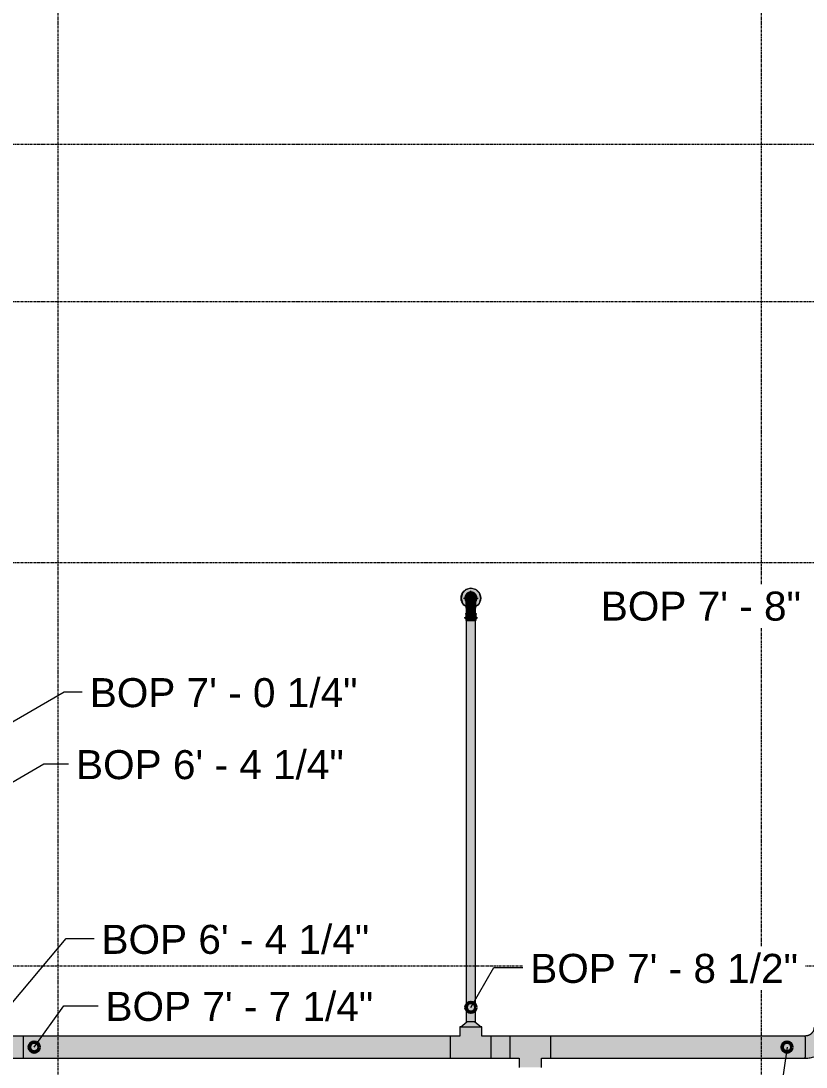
# Model space of a CAD drawing. Header units: inches. Extents: x -3679 to 241, y -496 to 1784.
# Drawn here: x -2363.5 to -2203.9, y 584.4 to 797 of the extents above; entities that cross this region are included whole.
import ezdxf

# ---------------------------------------------------------------- set-up
doc = ezdxf.new("R2010")
doc.units = ezdxf.units.IN
doc.header["$MEASUREMENT"] = 0
doc.linetypes.add('Grid Line', pattern=[0.875, 0.5, -0.125, 0.125, -0.125])
for name, color, linetype, lineweight in [('A-ANNO-NOTE', 250, 'Continuous', 9), ('G-ANNO-DIMS', 251, 'Continuous', 9), ('P-PIPE', 1, 'Continuous', 9), ('P-PIPE-CNTR', 1, 'Continuous', 9), ('S-GRID', 8, 'Continuous', 9)]:
    doc.layers.add(name, color=color, linetype=linetype, lineweight=lineweight)
doc.styles.add('Arial_1', font='arial.ttf', dxfattribs={"height": 5.901198})

# ---------------------------------------------------------------- blocks, each defined once
blk = doc.blocks.new('Elbow - Welded - Generic - Standard-1105319-LOWER PARKING')
at = {"layer": 'P-PIPE'}
blk.add_hatch(color=256, dxfattribs=at).paths.add_polyline_path([(-2204.01, 586.24), (-2202.39, 586.46), (-2200.88, 587.08), (-2199.58, 588.08), (-2198.58, 589.38), (-2197.96, 590.89), (-2197.74, 592.51), (-2198.86, 592.51), (-2202.24, 592.51), (-2202.48, 591.63), (-2203.13, 590.98), (-2204.01, 590.74), (-2204, 589.62), (-2204.01, 586.28)], flags=0)
at = {"layer": 'P-PIPE', "flags": 128}
for points in [[(-2202.76, 591.26), (-2202.81, 591.21), (-2202.86, 591.17), (-2202.91, 591.12), (-2202.97, 591.08), (-2203.03, 591.04), (-2203.09, 591), (-2203.15, 590.97), (-2203.21, 590.93), (-2203.28, 590.9), (-2203.34, 590.87), (-2203.41, 590.85), (-2203.47, 590.83), (-2203.54, 590.81), (-2203.61, 590.79), (-2203.68, 590.77), (-2203.75, 590.76), (-2203.82, 590.75), (-2203.89, 590.75), (-2203.96, 590.74), (-2204.01, 590.74)], [(-2202.24, 592.51), (-2202.24, 592.44), (-2202.25, 592.37), (-2202.26, 592.3), (-2202.27, 592.23), (-2202.28, 592.16), (-2202.29, 592.09), (-2202.31, 592.02), (-2202.33, 591.95), (-2202.36, 591.89), (-2202.38, 591.82), (-2202.41, 591.76), (-2202.44, 591.69), (-2202.48, 591.63), (-2202.51, 591.57), (-2202.55, 591.51), (-2202.59, 591.45), (-2202.64, 591.4), (-2202.68, 591.34), (-2202.73, 591.29), (-2202.76, 591.26)], [(-2199.57, 588.09), (-2199.39, 588.27), (-2199.23, 588.46), (-2199.07, 588.65), (-2198.92, 588.86), (-2198.78, 589.06), (-2198.64, 589.27), (-2198.52, 589.49), (-2198.4, 589.71), (-2198.29, 589.94), (-2198.2, 590.17), (-2198.11, 590.4), (-2198.03, 590.64), (-2197.96, 590.88), (-2197.9, 591.13), (-2197.85, 591.37), (-2197.81, 591.62), (-2197.78, 591.87), (-2197.76, 592.12), (-2197.74, 592.37), (-2197.74, 592.51)], [(-2204.01, 586.24), (-2203.76, 586.25), (-2203.51, 586.26), (-2203.26, 586.29), (-2203.01, 586.32), (-2202.76, 586.37), (-2202.52, 586.42), (-2202.28, 586.49), (-2202.04, 586.56), (-2201.8, 586.64), (-2201.57, 586.74), (-2201.34, 586.84), (-2201.12, 586.95), (-2200.9, 587.07), (-2200.68, 587.2), (-2200.47, 587.34), (-2200.27, 587.48), (-2200.07, 587.64), (-2199.88, 587.8), (-2199.69, 587.97), (-2199.57, 588.09)]]:
    blk.add_lwpolyline(points, dxfattribs=at)
at = {"layer": 'P-PIPE'}
for centre, major_axis, ratio, start_param, end_param in [((-2199.99, 592.51), (-2.25, 0), 0.002095, 6.151238, 6.281102), ((-2199.99, 592.51), (2.25, 0), 0.002095, 2.618632, 2.87771), ((-2199.99, 592.51), (2.25, 0), 0.002095, 2.356534, 2.615911), ((-2199.99, 592.51), (2.25, 0), 0.002095, 2.09459, 2.354111), ((-2199.99, 592.51), (2.25, 0), 0.002095, 1.832695, 2.092312), ((-2199.99, 592.51), (2.25, 0), 0.002095, 1.57082, 1.830512), ((-2199.99, 592.51), (-2.25, 0), 0.002095, 4.450542, 4.710306), ((-2199.99, 592.51), (2.25, 0), 0.002095, 1.047073, 1.306914), ((-2199.99, 592.51), (2.25, 0), 0.002095, 0.785178, 1.045114), ((-2199.99, 592.51), (2.25, 0), 0.002095, 0.523233, 0.783315), ((-2199.99, 592.51), (2.25, 0), 0.002095, 0.261131, 0.521515), ((-2199.99, 592.51), (2.25, 0), 0.002095, 0, 0.259716), ((-2204.01, 588.49), (0, 2.25), 0.002083, 6.023481, 6.283185), ((-2204.01, 588.49), (0, 2.25), 0.002083, 5.761682, 6.022058), ((-2204.01, 588.49), (0, 2.25), 0.002083, 5.499882, 5.759954), ((-2204.01, 588.49), (0, 2.25), 0.002083, 5.238083, 5.498009), ((-2204.01, 588.49), (0, 2.25), 0.002083, 4.976284, 5.236113), ((-2204.01, 588.49), (0, 2.25), 0.002083, 4.714484, 4.974236), ((-2204.01, 588.49), (0, 2.25), 0.002083, 3.929086, 4.188594), ((-2204.01, 588.49), (0, 2.25), 0.002083, 3.667287, 3.926649), ((-2204.01, 588.49), (0, 2.25), 0.002083, 4.452685, 4.712365), ((-2204.01, 588.49), (0, 2.25), 0.002083, 4.190885, 4.450489), ((-2204.01, 588.49), (0, 2.25), 0.002083, 3.405487, 3.66455), ((-2204.01, 588.49), (0, 2.25), 0.002083, 3.143688, 3.273546)]:
    blk.add_ellipse(centre, major_axis=major_axis, ratio=ratio, start_param=start_param, end_param=end_param, dxfattribs=at)
blk = doc.blocks.new('Victaulic-VicPress316-Elbow 90-45deg Style P568_P571 - Standard-V8-LOWER PARKING')
at = {"layer": 'P-PIPE'}
for points in [[(-2272, 678.52), (-2272, 678.68), (-2272.62, 678.89), (-2273.01, 679.42), (-2273.01, 680.07), (-2272.62, 680.6), (-2272, 680.8), (-2272, 680.97), (-2272.24, 680.94), (-2272.47, 680.87), (-2272.89, 680.57), (-2273.05, 680.38), (-2273.17, 680.07), (-2273.22, 679.74), (-2273.17, 679.4), (-2273.05, 679.11), (-2272.85, 678.89), (-2272.47, 678.61), (-2272.24, 678.54)], [(-2272, 678.68), (-2272, 678.79), (-2272.26, 678.83), (-2272.48, 678.92), (-2272.67, 679.07), (-2272.82, 679.27), (-2272.92, 679.5), (-2272.95, 679.74), (-2272.9, 680.04), (-2272.89, 680.05), (-2272.82, 680.22), (-2272.67, 680.41), (-2272.48, 680.57), (-2272.25, 680.66), (-2272, 680.69), (-2272, 680.8), (-2272.62, 680.6), (-2273.01, 680.07), (-2273.01, 679.42), (-2272.62, 678.89), (-2272, 678.68)], [(-2272, 678.52), (-2271.76, 678.54), (-2271.53, 678.61), (-2271.11, 678.92), (-2270.95, 679.11), (-2270.83, 679.41), (-2270.78, 679.74), (-2270.83, 680.08), (-2270.95, 680.38), (-2271.15, 680.6), (-2271.53, 680.87), (-2272, 680.88), (-2272, 680.8), (-2271.38, 680.6), (-2270.99, 680.07), (-2270.99, 679.42), (-2271.38, 678.89), (-2272, 678.68), (-2272, 678.54)], [(-2272, 678.68), (-2271.38, 678.89), (-2270.99, 679.42), (-2270.99, 680.07), (-2271.38, 680.6), (-2272, 680.8), (-2272, 680.69), (-2271.74, 680.65), (-2271.53, 680.57), (-2271.33, 680.41), (-2271.18, 680.22), (-2271.08, 679.99), (-2271.05, 679.74), (-2271.1, 679.45), (-2271.11, 679.43), (-2271.18, 679.27), (-2271.33, 679.07), (-2271.53, 678.92), (-2271.75, 678.83), (-2272, 678.79), (-2272, 678.72)], [(-2272.89, 677.73), (-2272, 677.73), (-2272, 678.52), (-2272.26, 678.55), (-2272.5, 678.63), (-2272.89, 678.92), (-2272.95, 678.97), (-2272.94, 677.73), (-2272.92, 677.73)], [(-2271.33, 677.73), (-2271.05, 677.73), (-2271.06, 678.97), (-2271.15, 678.89), (-2271.54, 678.61), (-2271.76, 678.54), (-2272, 678.52), (-2272, 677.73), (-2271.39, 677.73)], [(-2271.46, 678.97), (-2271.44, 678.98), (-2271.45, 678.97)], [(-2272.73, 676.45), (-2272, 676.45), (-2272, 676.67), (-2272.28, 676.64), (-2272.61, 676.66), (-2272.73, 676.65), (-2272.85, 676.65), (-2272.91, 676.67), (-2273.01, 676.61), (-2273.03, 676.57), (-2273.01, 676.45), (-2272.81, 676.45)], [(-2272.81, 675.9), (-2272, 675.9), (-2272, 676.45), (-2273.01, 676.45), (-2273.01, 675.9), (-2272.88, 675.9)], [(-2272.25, 676.64), (-2272.2, 676.64), (-2272, 676.67), (-2272, 677.73), (-2272.95, 677.73), (-2272.95, 676.65), (-2272.89, 676.67), (-2272.81, 676.64), (-2272.73, 676.65), (-2272.65, 676.65), (-2272.54, 676.67), (-2272.44, 676.66), (-2272.25, 676.64)], [(-2271.18, 676.64), (-2271.17, 676.64), (-2271.1, 676.67), (-2271.05, 676.65), (-2271.06, 677.73), (-2272, 677.73), (-2272, 676.67), (-2271.68, 676.64), (-2271.38, 676.66), (-2271.27, 676.65), (-2271.18, 676.64)], [(-2270.99, 676.45), (-2270.97, 676.57), (-2271.02, 676.63), (-2271.11, 676.67), (-2271.18, 676.64), (-2271.46, 676.67), (-2271.54, 676.65), (-2271.79, 676.65), (-2272, 676.67), (-2272, 676.45), (-2271.18, 676.45)], [(-2271.18, 675.9), (-2270.99, 675.9), (-2270.99, 676.45), (-2272, 676.45), (-2272, 675.9), (-2271.33, 675.9)], [(-2272, 675.57), (-2272, 675.9), (-2273.01, 675.9), (-2273.22, 675.73), (-2273.17, 675.62), (-2273.01, 675.57), (-2272.2, 675.57)], [(-2272.89, 675.19), (-2272, 675.19), (-2272, 675.57), (-2273.01, 675.57), (-2273.01, 675.19)], [(-2272, 675.57), (-2270.95, 675.58), (-2270.83, 675.62), (-2270.78, 675.73), (-2270.83, 675.79), (-2270.99, 675.9), (-2272, 675.9), (-2272, 675.65)], [(-2270.99, 675.19), (-2270.99, 675.57), (-2272, 675.57), (-2272, 675.19), (-2271.12, 675.19)]]:
    blk.add_hatch(color=256, dxfattribs=at).paths.add_polyline_path(points, flags=0)
for p, q in [((-2271.05, 679.79), (-2271.05, 679.75)), ((-2273.06, 676.45), (-2273.06, 675.9)), ((-2272.95, 677.73), (-2272.95, 676.63)), ((-2272.54, 676.67), (-2272.58, 676.67)), ((-2271.42, 676.67), (-2271.46, 676.67)), ((-2271.05, 676.63), (-2271.05, 677.73)), ((-2270.94, 675.9), (-2270.94, 676.45)), ((-2273.06, 675.57), (-2273.06, 675.19)), ((-2272, 675.9), (-2273.01, 675.9)), ((-2272, 675.57), (-2273.01, 675.57)), ((-2273.01, 675.19), (-2272, 675.19)), ((-2270.99, 675.9), (-2272, 675.9)), ((-2270.99, 675.57), (-2272, 675.57)), ((-2272, 675.19), (-2270.99, 675.19)), ((-2270.94, 675.19), (-2270.94, 675.57))]:
    blk.add_line(p, q, dxfattribs=at)
at = {"layer": 'P-PIPE', "flags": 128}
for points in [[(-2272, 680.97), (-2272.05, 680.97), (-2272.1, 680.96), (-2272.15, 680.96), (-2272.19, 680.95), (-2272.24, 680.94), (-2272.29, 680.93), (-2272.34, 680.92), (-2272.38, 680.9), (-2272.43, 680.89), (-2272.48, 680.87), (-2272.52, 680.85), (-2272.56, 680.83), (-2272.61, 680.8), (-2272.65, 680.78), (-2272.69, 680.75), (-2272.73, 680.72), (-2272.77, 680.69), (-2272.81, 680.66), (-2272.84, 680.63), (-2272.88, 680.6), (-2272.91, 680.56), (-2272.94, 680.52), (-2272.97, 680.48), (-2273, 680.44), (-2273.03, 680.4), (-2273.05, 680.36), (-2273.08, 680.32), (-2273.1, 680.28), (-2273.12, 680.23), (-2273.14, 680.19), (-2273.16, 680.14), (-2273.17, 680.09), (-2273.18, 680.05), (-2273.2, 680), (-2273.21, 679.95), (-2273.21, 679.9), (-2273.22, 679.85), (-2273.22, 679.8), (-2273.22, 679.76), (-2273.22, 679.71), (-2273.22, 679.66), (-2273.22, 679.61), (-2273.21, 679.56), (-2273.2, 679.51), (-2273.19, 679.46), (-2273.18, 679.42), (-2273.17, 679.37), (-2273.15, 679.32), (-2273.13, 679.28), (-2273.11, 679.23), (-2273.09, 679.19), (-2273.07, 679.15), (-2273.04, 679.1), (-2273.02, 679.06), (-2272.99, 679.02), (-2272.96, 678.98), (-2272.93, 678.95), (-2272.9, 678.91), (-2272.86, 678.87), (-2272.83, 678.84), (-2272.79, 678.81), (-2272.75, 678.78), (-2272.71, 678.75), (-2272.67, 678.72), (-2272.63, 678.69), (-2272.59, 678.67), (-2272.54, 678.65), (-2272.5, 678.63), (-2272.46, 678.61), (-2272.41, 678.59), (-2272.36, 678.57), (-2272.32, 678.56), (-2272.27, 678.55), (-2272.22, 678.54), (-2272.17, 678.53), (-2272.12, 678.53), (-2272.08, 678.52), (-2272.03, 678.52), (-2272, 678.52)], [(-2272, 678.52), (-2271.95, 678.52), (-2271.9, 678.52), (-2271.85, 678.53), (-2271.8, 678.53), (-2271.76, 678.54), (-2271.71, 678.55), (-2271.66, 678.57), (-2271.61, 678.58), (-2271.57, 678.6), (-2271.52, 678.62), (-2271.48, 678.64), (-2271.43, 678.66), (-2271.39, 678.68), (-2271.35, 678.71), (-2271.31, 678.73), (-2271.27, 678.76), (-2271.23, 678.79), (-2271.19, 678.82), (-2271.16, 678.86), (-2271.12, 678.89), (-2271.09, 678.93), (-2271.06, 678.96), (-2271.03, 679), (-2271, 679.04), (-2270.97, 679.08), (-2270.94, 679.12), (-2270.92, 679.17), (-2270.9, 679.21), (-2270.88, 679.25), (-2270.86, 679.3), (-2270.84, 679.35), (-2270.83, 679.39), (-2270.81, 679.44), (-2270.8, 679.49), (-2270.79, 679.53), (-2270.79, 679.58), (-2270.78, 679.63), (-2270.78, 679.68), (-2270.78, 679.73), (-2270.78, 679.78), (-2270.78, 679.83), (-2270.78, 679.88), (-2270.79, 679.92), (-2270.8, 679.97), (-2270.81, 680.02), (-2270.82, 680.07), (-2270.83, 680.12), (-2270.85, 680.16), (-2270.87, 680.21), (-2270.89, 680.25), (-2270.91, 680.3), (-2270.93, 680.34), (-2270.96, 680.38), (-2270.98, 680.42), (-2271.01, 680.46), (-2271.04, 680.5), (-2271.07, 680.54), (-2271.1, 680.58), (-2271.14, 680.61), (-2271.17, 680.65), (-2271.21, 680.68), (-2271.25, 680.71), (-2271.29, 680.74), (-2271.33, 680.77), (-2271.37, 680.79), (-2271.41, 680.82), (-2271.45, 680.84), (-2271.5, 680.86), (-2271.54, 680.88), (-2271.59, 680.9), (-2271.64, 680.91), (-2271.68, 680.92), (-2271.73, 680.94), (-2271.78, 680.95), (-2271.83, 680.95), (-2271.88, 680.96), (-2271.92, 680.96), (-2271.97, 680.97), (-2272, 680.97)], [(-2272.95, 679.73), (-2272.95, 679.74), (-2272.95, 679.74), (-2272.95, 679.74)], [(-2272.95, 677.73), (-2272.95, 677.81), (-2272.95, 677.89), (-2272.95, 677.97), (-2272.95, 678.05), (-2272.95, 678.13), (-2272.95, 678.21), (-2272.95, 678.28), (-2272.95, 678.36), (-2272.95, 678.44), (-2272.95, 678.51), (-2272.95, 678.59), (-2272.95, 678.66), (-2272.95, 678.73), (-2272.95, 678.8), (-2272.95, 678.87), (-2272.95, 678.93), (-2272.95, 678.99)], [(-2271.05, 679.74), (-2271.05, 679.74), (-2271.05, 679.73)], [(-2271.05, 678.99), (-2271.05, 678.95), (-2271.05, 678.88), (-2271.05, 678.82), (-2271.05, 678.75), (-2271.05, 678.68), (-2271.05, 678.61), (-2271.05, 678.53), (-2271.05, 678.46), (-2271.05, 678.38), (-2271.05, 678.31), (-2271.05, 678.23), (-2271.05, 678.15), (-2271.05, 678.07), (-2271.05, 677.99), (-2271.05, 677.91), (-2271.05, 677.83), (-2271.05, 677.75), (-2271.05, 677.73)], [(-2273.06, 676.45), (-2273.06, 676.46), (-2273.06, 676.48), (-2273.06, 676.49), (-2273.06, 676.5), (-2273.05, 676.51), (-2273.05, 676.52), (-2273.05, 676.53), (-2273.04, 676.54), (-2273.04, 676.55), (-2273.04, 676.56), (-2273.03, 676.57), (-2273.03, 676.58), (-2273.02, 676.59), (-2273.02, 676.6), (-2273.01, 676.61), (-2273, 676.62), (-2273, 676.63), (-2272.99, 676.63), (-2272.98, 676.64), (-2272.98, 676.65), (-2272.97, 676.66), (-2272.96, 676.66), (-2272.95, 676.67), (-2272.95, 676.67)], [(-2271.05, 676.67), (-2271.04, 676.67), (-2271.03, 676.66), (-2271.02, 676.65), (-2271.02, 676.64), (-2271.01, 676.63), (-2271, 676.63), (-2271, 676.62), (-2270.99, 676.61), (-2270.98, 676.6), (-2270.98, 676.59), (-2270.97, 676.58), (-2270.97, 676.57), (-2270.96, 676.56), (-2270.96, 676.55), (-2270.96, 676.54), (-2270.95, 676.53), (-2270.95, 676.52), (-2270.95, 676.51), (-2270.94, 676.5), (-2270.94, 676.49), (-2270.94, 676.48), (-2270.94, 676.47), (-2270.94, 676.46), (-2270.94, 676.45)], [(-2273.06, 675.57), (-2273.07, 675.57), (-2273.07, 675.57), (-2273.08, 675.57), (-2273.08, 675.57), (-2273.09, 675.57), (-2273.1, 675.57), (-2273.1, 675.57), (-2273.11, 675.58), (-2273.12, 675.58), (-2273.12, 675.58), (-2273.13, 675.58), (-2273.13, 675.59), (-2273.14, 675.59), (-2273.15, 675.59), (-2273.15, 675.6), (-2273.16, 675.6), (-2273.16, 675.6), (-2273.17, 675.61), (-2273.17, 675.61), (-2273.18, 675.62), (-2273.18, 675.62), (-2273.19, 675.63), (-2273.19, 675.63), (-2273.19, 675.64), (-2273.2, 675.64), (-2273.2, 675.65), (-2273.2, 675.66), (-2273.21, 675.66), (-2273.21, 675.67), (-2273.21, 675.67), (-2273.21, 675.68), (-2273.22, 675.69), (-2273.22, 675.69), (-2273.22, 675.7), (-2273.22, 675.7), (-2273.22, 675.71), (-2273.22, 675.72), (-2273.22, 675.72), (-2273.22, 675.73), (-2273.22, 675.74), (-2273.22, 675.74), (-2273.22, 675.75), (-2273.22, 675.76), (-2273.22, 675.76), (-2273.22, 675.77), (-2273.22, 675.78), (-2273.22, 675.78), (-2273.21, 675.79), (-2273.21, 675.8), (-2273.21, 675.8), (-2273.21, 675.81), (-2273.2, 675.81), (-2273.2, 675.82), (-2273.2, 675.82), (-2273.19, 675.83), (-2273.19, 675.83), (-2273.18, 675.84), (-2273.18, 675.84), (-2273.17, 675.85), (-2273.17, 675.85), (-2273.16, 675.86), (-2273.16, 675.86), (-2273.15, 675.87), (-2273.15, 675.87), (-2273.14, 675.87), (-2273.14, 675.88), (-2273.13, 675.88), (-2273.13, 675.88), (-2273.12, 675.89), (-2273.11, 675.89), (-2273.11, 675.89), (-2273.1, 675.89), (-2273.09, 675.89), (-2273.09, 675.89), (-2273.08, 675.9), (-2273.08, 675.9), (-2273.07, 675.9), (-2273.06, 675.9), (-2273.06, 675.9)], [(-2272, 675.9), (-2272.04, 675.9), (-2272.08, 675.9), (-2272.13, 675.9), (-2272.17, 675.9), (-2272.21, 675.9), (-2272.25, 675.9), (-2272.29, 675.9), (-2272.33, 675.9), (-2272.37, 675.9), (-2272.41, 675.9), (-2272.45, 675.9), (-2272.49, 675.9), (-2272.53, 675.9), (-2272.56, 675.9), (-2272.6, 675.9), (-2272.63, 675.9), (-2272.67, 675.9), (-2272.7, 675.9), (-2272.73, 675.9), (-2272.76, 675.9), (-2272.79, 675.9), (-2272.82, 675.9), (-2272.84, 675.9), (-2272.87, 675.9), (-2272.89, 675.9), (-2272.91, 675.9), (-2272.93, 675.9), (-2272.95, 675.9), (-2272.97, 675.9), (-2272.99, 675.9), (-2273, 675.9), (-2273.01, 675.9), (-2273.03, 675.9), (-2273.04, 675.9), (-2273.04, 675.9), (-2273.05, 675.9), (-2273.05, 675.9), (-2273.06, 675.9), (-2273.06, 675.9), (-2273.06, 675.9)], [(-2273.06, 675.9), (-2273.06, 675.9), (-2273.06, 675.9), (-2273.05, 675.9), (-2273.05, 675.9), (-2273.04, 675.9), (-2273.03, 675.9), (-2273.02, 675.9), (-2273, 675.9)], [(-2273, 675.57), (-2273.01, 675.57), (-2273.03, 675.57), (-2273.04, 675.57), (-2273.04, 675.57), (-2273.05, 675.57), (-2273.05, 675.57), (-2273.06, 675.57), (-2273.06, 675.57), (-2273.06, 675.57)], [(-2273.06, 675.57), (-2273.06, 675.57), (-2273.06, 675.57), (-2273.05, 675.57), (-2273.05, 675.57), (-2273.04, 675.57), (-2273.03, 675.57), (-2273.02, 675.57), (-2273, 675.57), (-2272.99, 675.57), (-2272.98, 675.57), (-2272.96, 675.57), (-2272.94, 675.57), (-2272.92, 675.57), (-2272.9, 675.57), (-2272.87, 675.57), (-2272.85, 675.57), (-2272.82, 675.57), (-2272.8, 675.57), (-2272.77, 675.57), (-2272.74, 675.57), (-2272.71, 675.57), (-2272.67, 675.57), (-2272.64, 675.57), (-2272.61, 675.57), (-2272.57, 675.57), (-2272.54, 675.57), (-2272.5, 675.57), (-2272.46, 675.57), (-2272.42, 675.57), (-2272.38, 675.57), (-2272.34, 675.57), (-2272.3, 675.57), (-2272.26, 675.57), (-2272.22, 675.57), (-2272.18, 675.57), (-2272.14, 675.57), (-2272.1, 675.57), (-2272.05, 675.57), (-2272.01, 675.57), (-2272, 675.57)], [(-2270.94, 675.9), (-2270.94, 675.9), (-2270.94, 675.9), (-2270.95, 675.9), (-2270.95, 675.9), (-2270.96, 675.9), (-2270.97, 675.9), (-2270.98, 675.9), (-2270.99, 675.9), (-2271.01, 675.9), (-2271.02, 675.9), (-2271.04, 675.9), (-2271.06, 675.9), (-2271.08, 675.9), (-2271.1, 675.9), (-2271.13, 675.9), (-2271.15, 675.9), (-2271.18, 675.9), (-2271.2, 675.9), (-2271.23, 675.9), (-2271.26, 675.9), (-2271.29, 675.9), (-2271.33, 675.9), (-2271.36, 675.9), (-2271.39, 675.9), (-2271.43, 675.9), (-2271.46, 675.9), (-2271.5, 675.9), (-2271.54, 675.9), (-2271.58, 675.9), (-2271.62, 675.9), (-2271.66, 675.9), (-2271.7, 675.9), (-2271.74, 675.9), (-2271.78, 675.9), (-2271.82, 675.9), (-2271.86, 675.9), (-2271.9, 675.9), (-2271.95, 675.9), (-2271.99, 675.9), (-2272, 675.9)], [(-2272, 675.57), (-2271.96, 675.57), (-2271.92, 675.57), (-2271.87, 675.57), (-2271.83, 675.57), (-2271.79, 675.57), (-2271.75, 675.57), (-2271.71, 675.57), (-2271.67, 675.57), (-2271.63, 675.57), (-2271.59, 675.57), (-2271.55, 675.57), (-2271.51, 675.57), (-2271.47, 675.57), (-2271.44, 675.57), (-2271.4, 675.57), (-2271.37, 675.57), (-2271.33, 675.57), (-2271.3, 675.57), (-2271.27, 675.57), (-2271.24, 675.57), (-2271.21, 675.57), (-2271.18, 675.57), (-2271.16, 675.57), (-2271.13, 675.57), (-2271.11, 675.57), (-2271.09, 675.57), (-2271.07, 675.57), (-2271.05, 675.57), (-2271.03, 675.57), (-2271.01, 675.57), (-2271, 675.57), (-2270.99, 675.57), (-2270.97, 675.57), (-2270.96, 675.57), (-2270.96, 675.57), (-2270.95, 675.57), (-2270.95, 675.57), (-2270.94, 675.57), (-2270.94, 675.57), (-2270.94, 675.57)], [(-2271, 675.9), (-2270.99, 675.9), (-2270.97, 675.9), (-2270.96, 675.9), (-2270.96, 675.9), (-2270.95, 675.9), (-2270.95, 675.9), (-2270.94, 675.9), (-2270.94, 675.9), (-2270.94, 675.9)], [(-2270.94, 675.57), (-2270.94, 675.57), (-2270.94, 675.57), (-2270.95, 675.57), (-2270.95, 675.57), (-2270.96, 675.57), (-2270.97, 675.57), (-2270.98, 675.57), (-2270.99, 675.57)], [(-2270.94, 675.9), (-2270.93, 675.9), (-2270.93, 675.9), (-2270.92, 675.9), (-2270.91, 675.9), (-2270.91, 675.89), (-2270.9, 675.89), (-2270.9, 675.89), (-2270.89, 675.89), (-2270.88, 675.89), (-2270.88, 675.88), (-2270.87, 675.88), (-2270.86, 675.88), (-2270.86, 675.88), (-2270.85, 675.87), (-2270.85, 675.87), (-2270.84, 675.86), (-2270.84, 675.86), (-2270.83, 675.86), (-2270.83, 675.85), (-2270.82, 675.85), (-2270.82, 675.84), (-2270.81, 675.84), (-2270.81, 675.83), (-2270.81, 675.83), (-2270.8, 675.82), (-2270.8, 675.82), (-2270.8, 675.81), (-2270.79, 675.8), (-2270.79, 675.8), (-2270.79, 675.79), (-2270.79, 675.79), (-2270.78, 675.78), (-2270.78, 675.77), (-2270.78, 675.77), (-2270.78, 675.76), (-2270.78, 675.75), (-2270.78, 675.75), (-2270.78, 675.74), (-2270.78, 675.73), (-2270.78, 675.73), (-2270.78, 675.72), (-2270.78, 675.71), (-2270.78, 675.71), (-2270.78, 675.7), (-2270.78, 675.7), (-2270.78, 675.69), (-2270.78, 675.68), (-2270.79, 675.68), (-2270.79, 675.67), (-2270.79, 675.66), (-2270.79, 675.66), (-2270.8, 675.65), (-2270.8, 675.65), (-2270.8, 675.64), (-2270.81, 675.64), (-2270.81, 675.63), (-2270.82, 675.63), (-2270.82, 675.62), (-2270.82, 675.62), (-2270.83, 675.61), (-2270.83, 675.61), (-2270.84, 675.6), (-2270.84, 675.6), (-2270.85, 675.6), (-2270.86, 675.59), (-2270.86, 675.59), (-2270.87, 675.59), (-2270.87, 675.58), (-2270.88, 675.58), (-2270.89, 675.58), (-2270.89, 675.58), (-2270.9, 675.57), (-2270.9, 675.57), (-2270.91, 675.57), (-2270.92, 675.57), (-2270.92, 675.57), (-2270.93, 675.57), (-2270.94, 675.57), (-2270.94, 675.57)]]:
    blk.add_lwpolyline(points, dxfattribs=at)
at = {"layer": 'P-PIPE'}
for radius, start, end in [(1.06, 90, 270), (0.95, 124.5945, 127.6519), (1.06, 270, 90), (0.95, 52.2833, 55.4607), (0.95, 160.6944, 162), (0.95, 198, 199.3056), (0.95, 232.3481, 235.4055), (0.95, 304.5393, 307.7167), (0.95, 18, 19.4254), (0.95, 340.5746, 342)]:
    blk.add_arc((-2272, 679.74), radius, start, end, dxfattribs=at)
blk = doc.blocks.new('Elbow - Welded - Generic - Standard-1105333-LOWER PARKING')
at = {"layer": 'P-PIPE'}
for points in [[(-2364.02, 588.49), (-2362.97, 588.49), (-2362.98, 590.74), (-2365.92, 590.74), (-2366.66, 590.74), (-2367.16, 590.72), (-2367.6, 590.66), (-2368.12, 590.44), (-2368.58, 590.08), (-2368.94, 589.62), (-2369.17, 589.08), (-2369.24, 588.49), (-2364.09, 588.49)], [(-2362.98, 586.24), (-2362.97, 587.37), (-2362.97, 588.49), (-2369.24, 588.49), (-2369.17, 587.91), (-2368.94, 587.37), (-2368.58, 586.9), (-2368.12, 586.54), (-2367.58, 586.32), (-2366.99, 586.24), (-2365.94, 586.25), (-2363.96, 586.25)]]:
    blk.add_hatch(color=256, dxfattribs=at).paths.add_polyline_path(points, flags=0)
at = {"layer": 'P-PIPE', "flags": 128}
for points in [[(-2362.98, 590.74), (-2363.14, 590.74), (-2363.3, 590.74), (-2363.46, 590.74), (-2363.62, 590.74), (-2363.77, 590.74), (-2363.93, 590.74), (-2364.09, 590.74), (-2364.24, 590.74), (-2364.39, 590.74), (-2364.54, 590.74), (-2364.69, 590.74), (-2364.83, 590.74), (-2364.97, 590.74), (-2365.11, 590.74), (-2365.24, 590.74), (-2365.37, 590.74), (-2365.5, 590.74), (-2365.62, 590.74), (-2365.74, 590.74), (-2365.85, 590.74), (-2365.96, 590.74), (-2366.07, 590.74), (-2366.17, 590.74), (-2366.26, 590.74), (-2366.35, 590.74), (-2366.44, 590.74), (-2366.52, 590.74), (-2366.59, 590.74), (-2366.66, 590.74), (-2366.72, 590.74), (-2366.77, 590.74), (-2366.82, 590.74), (-2366.87, 590.74), (-2366.9, 590.74), (-2366.93, 590.74), (-2366.96, 590.74), (-2366.98, 590.74), (-2366.99, 590.74), (-2366.99, 590.74), (-2366.99, 590.74)], [(-2366.99, 586.24), (-2366.99, 586.24), (-2366.98, 586.24), (-2366.96, 586.24), (-2366.94, 586.24), (-2366.91, 586.24), (-2366.88, 586.24), (-2366.84, 586.24), (-2366.79, 586.24), (-2366.74, 586.24), (-2366.68, 586.24), (-2366.61, 586.24), (-2366.54, 586.24), (-2366.46, 586.24), (-2366.38, 586.24), (-2366.29, 586.24), (-2366.2, 586.24), (-2366.1, 586.24), (-2366, 586.24), (-2365.89, 586.24), (-2365.78, 586.24), (-2365.66, 586.24), (-2365.54, 586.24), (-2365.41, 586.24), (-2365.28, 586.24), (-2365.15, 586.24), (-2365.01, 586.24), (-2364.87, 586.24), (-2364.73, 586.24), (-2364.59, 586.24), (-2364.44, 586.24), (-2364.29, 586.24), (-2364.13, 586.24), (-2363.98, 586.24), (-2363.82, 586.24), (-2363.67, 586.24), (-2363.51, 586.24), (-2363.35, 586.24), (-2363.19, 586.24), (-2363.03, 586.24), (-2362.98, 586.24)]]:
    blk.add_lwpolyline(points, dxfattribs=at)
at = {"layer": 'P-PIPE'}
for start, end in [(120, 180), (90, 105), (180, 255)]:
    blk.add_arc((-2366.99, 588.49), 2.25, start, end, dxfattribs=at)
for start_param, end_param in [(4.712389, 6.283185), (3.141593, 4.712389)]:
    blk.add_ellipse((-2362.98, 588.49), major_axis=(0, 2.25), ratio=0.002083, start_param=start_param, end_param=end_param, dxfattribs=at)

msp = doc.modelspace()

# ---------------------------------------------------------------- hatches: boundary and pattern name
at = {"layer": 'A-ANNO-NOTE'}
msp.add_hatch(color=256, dxfattribs=at).paths.add_polyline_path([(-2272, 677.74), (-2271, 678.01), (-2270.27, 678.74), (-2270, 679.74), (-2270.27, 680.74), (-2271, 681.47), (-2272, 681.74), (-2273, 681.47), (-2273.73, 680.74), (-2274, 679.74), (-2273.73, 678.74), (-2273, 678.01)], flags=0)
h = msp.add_hatch(color=256, dxfattribs=at)
edge = h.paths.add_edge_path(flags=0)
edge.add_arc((-2272, 679.74), 2, 0, 360)
at = {"layer": 'P-PIPE'}
for points in [[(-2272, 678.79), (-2271.75, 678.83), (-2271.53, 678.92), (-2271.33, 679.07), (-2271.18, 679.27), (-2271.08, 679.5), (-2271.05, 679.74), (-2271.08, 679.99), (-2271.18, 680.22), (-2271.33, 680.41), (-2271.53, 680.57), (-2271.75, 680.66), (-2272, 680.69), (-2272.25, 680.66), (-2272.48, 680.57), (-2272.67, 680.41), (-2272.82, 680.22), (-2272.92, 679.99), (-2272.95, 679.74), (-2272.92, 679.5), (-2272.82, 679.27), (-2272.67, 679.07), (-2272.48, 678.92), (-2272.25, 678.83)], [(-2272, 593.66), (-2272, 675.19), (-2272.95, 675.19), (-2272.95, 593.66), (-2272.25, 593.66)], [(-2271.05, 593.66), (-2271.05, 675.19), (-2272, 675.19), (-2272, 593.66), (-2271.08, 593.66)], [(-2272.45, 592.62), (-2269.94, 592.63), (-2271.19, 593.66), (-2272.69, 593.66), (-2272.82, 593.65), (-2274.06, 592.63), (-2272.87, 592.62), (-2272.58, 592.62)], [(-2272, 588.48), (-2269.75, 590.74), (-2269.75, 592.63), (-2270.3, 592.62), (-2273.12, 592.62), (-2274.25, 592.63), (-2274.25, 590.74), (-2273.18, 589.67), (-2272.3, 588.79)], [(-2325.01, 588.49), (-2276.13, 588.49), (-2276.14, 590.74), (-2362.98, 590.74), (-2362.97, 589.62), (-2362.97, 588.49), (-2358.7, 588.49)], [(-2267.86, 588.49), (-2264.04, 588.49), (-2264.05, 590.74), (-2267.87, 590.74), (-2267.86, 589.61), (-2267.86, 588.49)], [(-2257.65, 586.24), (-2255.78, 586.24), (-2255.77, 587.38), (-2255.78, 590.74), (-2264.05, 590.74), (-2264.04, 589.63), (-2264.05, 586.24), (-2262.16, 586.24), (-2261.03, 587.38), (-2259.91, 588.5), (-2257.66, 586.24)], [(-2204, 588.49), (-2204.01, 590.74), (-2255.78, 590.74), (-2255.77, 589.62), (-2255.77, 588.49), (-2207.13, 588.49)], [(-2291.33, 586.24), (-2276.13, 586.24), (-2276.13, 587.37), (-2276.13, 588.49), (-2362.97, 588.49), (-2362.98, 586.24), (-2325.01, 586.24)], [(-2267.87, 586.24), (-2264.05, 586.24), (-2264.04, 587.38), (-2264.04, 588.49), (-2267.86, 588.49), (-2267.87, 586.28)], [(-2257.66, 584.36), (-2257.66, 586.24), (-2257.99, 586.58), (-2259.91, 588.5), (-2262.16, 586.24), (-2262.16, 584.36), (-2261.5, 584.37), (-2257.96, 584.36), (-2257.7, 584.36)], [(-2255.78, 586.24), (-2204.01, 586.24), (-2204, 587.37), (-2204, 588.49), (-2255.77, 588.49), (-2255.78, 586.24)]]:
    msp.add_hatch(color=256, dxfattribs=at).paths.add_polyline_path(points, flags=0)
h = msp.add_hatch(color=256, dxfattribs=at)
h.paths.add_polyline_path([(-2267.87, 586.24), (-2267.86, 587.36), (-2267.87, 590.74), (-2269.75, 590.74), (-2270.08, 590.41), (-2272, 588.48), (-2274.25, 590.74), (-2276.13, 590.74), (-2276.13, 589.61), (-2276.13, 586.24), (-2274.49, 586.24)], flags=0)
h.paths.add_polyline_path([(-2276.13, 590.7), (-2276.13, 590.7), (-2274.49, 590.7)], flags=0)

# ---------------------------------------------------------------- linework, layer by layer
at = {"layer": 'A-ANNO-NOTE'}
for p, q in [((-2273.73, 680.74), (-2274, 679.74)), ((-2273, 681.47), (-2273.73, 680.74)), ((-2272, 681.74), (-2273, 681.47)), ((-2271, 681.47), (-2272, 681.74)), ((-2270.27, 680.74), (-2271, 681.47)), ((-2270, 679.74), (-2270.27, 680.74)), ((-2274, 679.74), (-2273.73, 678.74)), ((-2273.73, 678.74), (-2273, 678.01)), ((-2271, 678.01), (-2270.27, 678.74)), ((-2270.27, 678.74), (-2270, 679.74)), ((-2273, 678.01), (-2272, 677.74)), ((-2272, 677.74), (-2271, 678.01))]:
    msp.add_line(p, q, dxfattribs=at)
msp.add_circle((-2272, 679.74), 2, dxfattribs=at)
at = {"layer": 'G-ANNO-DIMS'}
for p, q in [((-2366.99, 653.57), (-2354.68, 660.68)), ((-2354.68, 660.68), (-2350.99, 660.68)), ((-2366.99, 641.34), (-2358.83, 646.05)), ((-2358.83, 646.05), (-2353.78, 646.05)), ((-2366.99, 595.44), (-2354.29, 610.54)), ((-2354.29, 610.54), (-2348.61, 610.54)), ((-2272, 596.57), (-2267.34, 604.64)), ((-2267.34, 604.64), (-2261.44, 604.64)), ((-2360.78, 588.49), (-2354.78, 596.9)), ((-2354.78, 596.9), (-2347.8, 596.9)), ((-2207.72, 588.49), (-2209.7, 574.55))]:
    msp.add_line(p, q, dxfattribs=at)
at = {"layer": 'G-ANNO-DIMS', "lineweight": 50}
for centre in [(-2272, 596.57), (-2360.78, 588.49), (-2207.72, 588.49)]:
    msp.add_circle(centre, 1, dxfattribs=at)
at = {"layer": 'P-PIPE'}
for p, q in [((-2272.95, 675.19), (-2272.95, 593.66)), ((-2271.05, 593.66), (-2271.05, 675.19)), ((-2274.06, 592.63), (-2272.81, 593.66)), ((-2271.05, 593.66), (-2272.95, 593.66)), ((-2271.19, 593.66), (-2269.94, 592.63)), ((-2274.25, 592.63), (-2274.25, 590.74)), ((-2269.75, 590.74), (-2269.75, 592.63)), ((-2276.13, 590.74), (-2362.98, 590.74)), ((-2274.25, 590.74), (-2276.13, 590.74)), ((-2267.87, 590.74), (-2269.75, 590.74)), ((-2264.05, 590.74), (-2267.87, 590.74)), ((-2255.78, 590.74), (-2264.05, 590.74)), ((-2204.01, 590.74), (-2255.78, 590.74)), ((-2362.98, 586.24), (-2276.13, 586.24)), ((-2276.13, 586.24), (-2267.87, 586.24)), ((-2267.87, 586.24), (-2264.05, 586.24)), ((-2264.05, 586.24), (-2262.16, 586.24)), ((-2262.16, 586.24), (-2262.16, 584.36)), ((-2257.66, 586.24), (-2255.78, 586.24)), ((-2257.66, 584.36), (-2257.66, 586.24)), ((-2255.78, 586.24), (-2204.01, 586.24))]:
    msp.add_line(p, q, dxfattribs=at)
for centre, radius, start, end in [((-2272, 679.74), 0.95, 0, 180), ((-2272, 680.22), 0.475, 270, 90), ((-2272, 679.74), 0.95, 180, 0), ((-2272, 679.27), 0.475, 90, 270)]:
    msp.add_arc(centre, radius, start, end, dxfattribs=at)
for centre, major_axis, ratio, start_param, end_param in [((-2272, 592.63), (2.25, 0), 0.004326, 2.745404, 3.141593), ((-2272, 592.63), (2.25, 0), 0.004326, 3.143676, 6.283185), ((-2272, 592.63), (2.25, 0), 0.004326, 0.002083, 0.396124), ((-2362.98, 588.49), (0, 2.25), 0.002083, 4.712389, 6.283185), ((-2276.13, 588.49), (0, 2.25), 0.002083, 6.15011, 6.278859), ((-2276.13, 588.49), (0, 2.25), 0.002083, 6.021386, 6.150135), ((-2276.13, 588.49), (0, 2.25), 0.002083, 5.888311, 6.017059), ((-2276.13, 588.49), (0, 2.25), 0.002083, 5.759587, 5.888335), ((-2276.13, 588.49), (0, 2.25), 0.002083, 5.626511, 5.75526), ((-2276.13, 588.49), (0, 2.25), 0.002083, 5.497787, 5.623805), ((-2276.13, 588.49), (0, 2.25), 0.002083, 5.235988, 5.493912), ((-2276.13, 588.49), (0, 2.25), 0.002083, 5.236388, 5.493461), ((-2276.13, 588.49), (0, 2.25), 0.002083, 4.974188, 5.231916), ((-2276.13, 588.49), (0, 2.25), 0.002083, 4.974393, 5.231661), ((-2276.13, 588.49), (0, 2.25), 0.002083, 4.712389, 4.969959), ((-2276.13, 588.49), (0, 2.25), 0.002083, 4.712436, 4.969862), ((-2267.87, 588.49), (0, 2.25), 0.002083, 6.15011, 6.278859), ((-2267.87, 588.49), (0, 2.25), 0.002083, 6.021386, 6.150135), ((-2267.87, 588.49), (0, 2.25), 0.002083, 5.888311, 6.017059), ((-2267.87, 588.49), (0, 2.25), 0.002083, 5.759587, 5.888335), ((-2267.87, 588.49), (0, 2.25), 0.002083, 5.626511, 5.75526), ((-2267.87, 588.49), (0, 2.25), 0.002083, 5.497787, 5.623805), ((-2267.87, 588.49), (0, 2.25), 0.002083, 5.236388, 5.493461), ((-2267.87, 588.49), (0, 2.25), 0.002083, 5.235988, 5.493912), ((-2267.87, 588.49), (0, 2.25), 0.002083, 4.974393, 5.231661), ((-2267.87, 588.49), (0, 2.25), 0.002083, 4.974188, 5.231916), ((-2267.87, 588.49), (0, 2.25), 0.002083, 4.712436, 4.969862), ((-2267.87, 588.49), (0, 2.25), 0.002083, 4.712389, 4.969959), ((-2264.05, 588.49), (0, 2.25), 0.002083, 6.025553, 6.283185), ((-2264.05, 588.49), (0, 2.25), 0.002083, 6.154357, 6.283185), ((-2264.05, 588.49), (0, 2.25), 0.002083, 5.892558, 6.021386), ((-2264.05, 588.49), (0, 2.25), 0.002083, 5.763753, 5.892581), ((-2264.05, 588.49), (0, 2.25), 0.002083, 5.630758, 5.759587), ((-2264.05, 588.49), (0, 2.25), 0.002083, 5.501954, 5.630782), ((-2264.05, 588.49), (0, 2.25), 0.002083, 5.240154, 5.498225), ((-2264.05, 588.49), (0, 2.25), 0.002083, 5.240544, 5.497787), ((-2264.05, 588.49), (0, 2.25), 0.002083, 4.978355, 5.236235), ((-2264.05, 588.49), (0, 2.25), 0.002083, 4.978555, 5.235988), ((-2264.05, 588.49), (0, 2.25), 0.002083, 4.716556, 4.974284), ((-2264.05, 588.49), (0, 2.25), 0.002083, 4.716604, 4.974188), ((-2255.78, 588.49), (0, 2.25), 0.002083, 6.025553, 6.283185), ((-2255.78, 588.49), (0, 2.25), 0.002083, 6.154357, 6.283185), ((-2255.78, 588.49), (0, 2.25), 0.002083, 5.892558, 6.021386), ((-2255.78, 588.49), (0, 2.25), 0.002083, 5.763753, 5.892581), ((-2255.78, 588.49), (0, 2.25), 0.002083, 5.630758, 5.759587), ((-2255.78, 588.49), (0, 2.25), 0.002083, 5.501954, 5.630782), ((-2255.78, 588.49), (0, 2.25), 0.002083, 5.240154, 5.498225), ((-2255.78, 588.49), (0, 2.25), 0.002083, 5.240544, 5.497787), ((-2255.78, 588.49), (0, 2.25), 0.002083, 4.978355, 5.236235), ((-2255.78, 588.49), (0, 2.25), 0.002083, 4.978555, 5.235988), ((-2255.78, 588.49), (0, 2.25), 0.002083, 4.716556, 4.974284), ((-2255.78, 588.49), (0, 2.25), 0.002083, 4.716604, 4.974188), ((-2204.01, 588.49), (0, 2.25), 0.002083, 6.153327, 6.283185), ((-2204.01, 588.49), (0, 2.25), 0.002083, 5.762327, 6.021386), ((-2204.01, 588.49), (0, 2.25), 0.002083, 5.500225, 5.759587), ((-2204.01, 588.49), (0, 2.25), 0.002083, 5.23828, 5.497787), ((-2204.01, 588.49), (0, 2.25), 0.002083, 4.976385, 5.235988), ((-2204.01, 588.49), (0, 2.25), 0.002083, 4.714508, 4.974188), ((-2362.98, 588.49), (0, 2.25), 0.002083, 3.141593, 4.712389), ((-2276.13, 588.49), (0, 2.25), 0.002083, 4.45059, 4.708013), ((-2276.13, 588.49), (0, 2.25), 0.002083, 4.45049, 4.708063), ((-2276.13, 588.49), (0, 2.25), 0.002083, 4.18879, 4.446056), ((-2276.13, 588.49), (0, 2.25), 0.002083, 4.188533, 4.446263), ((-2276.13, 588.49), (0, 2.25), 0.002083, 3.926991, 4.18406), ((-2276.13, 588.49), (0, 2.25), 0.002083, 3.926536, 4.184464), ((-2276.13, 588.49), (0, 2.25), 0.002083, 3.793916, 3.922664), ((-2267.87, 588.49), (0, 2.25), 0.002083, 4.45049, 4.708063), ((-2267.87, 588.49), (0, 2.25), 0.002083, 4.45059, 4.708013), ((-2267.87, 588.49), (0, 2.25), 0.002083, 4.188533, 4.446263), ((-2267.87, 588.49), (0, 2.25), 0.002083, 4.18879, 4.446056), ((-2267.87, 588.49), (0, 2.25), 0.002083, 3.926536, 4.184464), ((-2267.87, 588.49), (0, 2.25), 0.002083, 3.926991, 4.18406), ((-2267.87, 588.49), (0, 2.25), 0.002083, 3.793916, 3.922664), ((-2264.05, 588.49), (0, 2.25), 0.002083, 4.454756, 4.712343), ((-2264.05, 588.49), (0, 2.25), 0.002083, 4.454663, 4.712389), ((-2264.05, 588.49), (0, 2.25), 0.002083, 4.192957, 4.450393), ((-2264.05, 588.49), (0, 2.25), 0.002083, 4.192712, 4.45059), ((-2264.05, 588.49), (0, 2.25), 0.002083, 3.931157, 4.188405), ((-2264.05, 588.49), (0, 2.25), 0.002083, 3.930723, 4.18879), ((-2264.05, 588.49), (0, 2.25), 0.002083, 3.800767, 3.926991), ((-2255.78, 588.49), (0, 2.25), 0.002083, 3.931157, 4.188405), ((-2255.78, 588.49), (0, 2.25), 0.002083, 3.930723, 4.18879), ((-2255.78, 588.49), (0, 2.25), 0.002083, 3.800767, 3.926991), ((-2255.78, 588.49), (0, 2.25), 0.002083, 4.454756, 4.712343), ((-2255.78, 588.49), (0, 2.25), 0.002083, 4.454663, 4.712389), ((-2255.78, 588.49), (0, 2.25), 0.002083, 4.192957, 4.450393), ((-2255.78, 588.49), (0, 2.25), 0.002083, 4.192712, 4.45059), ((-2204.01, 588.49), (0, 2.25), 0.002083, 3.928866, 4.18879), ((-2204.01, 588.49), (0, 2.25), 0.002083, 3.66692, 3.926991), ((-2204.01, 588.49), (0, 2.25), 0.002083, 4.452637, 4.712389), ((-2204.01, 588.49), (0, 2.25), 0.002083, 4.190761, 4.45059), ((-2276.13, 588.49), (0, 2.25), 0.002083, 3.665191, 3.79394), ((-2276.13, 588.49), (0, 2.25), 0.002083, 3.532116, 3.660865), ((-2276.13, 588.49), (0, 2.25), 0.002083, 3.403392, 3.532141), ((-2276.13, 588.49), (0, 2.25), 0.002083, 3.141593, 3.399066), ((-2276.13, 588.49), (0, 2.25), 0.002083, 3.141593, 3.270341), ((-2267.87, 588.49), (0, 2.25), 0.002083, 3.141593, 3.399066), ((-2267.87, 588.49), (0, 2.25), 0.002083, 3.141593, 3.270341), ((-2267.87, 588.49), (0, 2.25), 0.002083, 3.665191, 3.79394), ((-2267.87, 588.49), (0, 2.25), 0.002083, 3.532116, 3.660865), ((-2267.87, 588.49), (0, 2.25), 0.002083, 3.403392, 3.532141), ((-2264.05, 588.49), (0, 2.25), 0.002083, 3.274564, 3.403392), ((-2264.05, 588.49), (0, 2.25), 0.002083, 3.145759, 3.274588), ((-2264.05, 588.49), (0, 2.25), 0.002083, 3.669358, 3.798186), ((-2264.05, 588.49), (0, 2.25), 0.002083, 3.536363, 3.665191), ((-2264.05, 588.49), (0, 2.25), 0.002083, 3.407559, 3.536387), ((-2255.78, 588.49), (0, 2.25), 0.002083, 3.669358, 3.798186), ((-2255.78, 588.49), (0, 2.25), 0.002083, 3.536363, 3.665191), ((-2255.78, 588.49), (0, 2.25), 0.002083, 3.407559, 3.536387), ((-2255.78, 588.49), (0, 2.25), 0.002083, 3.274564, 3.403392), ((-2255.78, 588.49), (0, 2.25), 0.002083, 3.145759, 3.274588), ((-2204.01, 588.49), (0, 2.25), 0.002083, 3.404819, 3.665191), ((-2204.01, 588.49), (0, 2.25), 0.002083, 3.273534, 3.403392)]:
    msp.add_ellipse(centre, major_axis=major_axis, ratio=ratio, start_param=start_param, end_param=end_param, dxfattribs=at)
at = {"layer": 'P-PIPE-CNTR'}
for p, q in [((-2272, 678.24), (-2272, 681.24)), ((-2273.5, 679.74), (-2270.5, 679.74))]:
    msp.add_line(p, q, dxfattribs=at)
at = {"layer": 'S-GRID', "linetype": 'Grid Line'}
for p, q in [((-2356, 1771.74), (-2356, -484.26)), ((-2213, 1771.74), (-2213, -484.26)), ((-3666.39, 772), (228, 772)), ((-3666.39, 740), (228, 740)), ((-3666.39, 687), (228, 687)), ((-3666.39, 605), (228, 605))]:
    msp.add_line(p, q, dxfattribs=at)

# ---------------------------------------------------------------- block references
at = {"layer": 'P-PIPE'}
for name in ['Victaulic-VicPress316-Elbow 90-45deg Style P568_P571 - Standard-V8-LOWER PARKING', 'Elbow - Welded - Generic - Standard-1105319-LOWER PARKING', 'Elbow - Welded - Generic - Standard-1105333-LOWER PARKING']:
    msp.add_blockref(name, (0, 0), dxfattribs=at)

# ---------------------------------------------------------------- next in the draw order: texts
at = {"layer": 'G-ANNO-DIMS', "insert": (-2245.59, 681.07), "char_height": 5.9012, "attachment_point": 1, "line_spacing_factor": 0.938532, "style": 'Arial_1', "bg_fill": 3, "box_fill_scale": 1.25, "bg_fill_color": 0, "bg_fill_transparency": 0}
msp.add_mtext('BOP 7\' - 8"', dxfattribs=at)
at = {"layer": 'G-ANNO-DIMS', "char_height": 5.9012, "attachment_point": 1, "line_spacing_factor": 0.938532, "style": 'Arial_1', "bg_fill": 3, "box_fill_scale": 1.25, "bg_fill_color": 0, "bg_fill_transparency": 0}
for s, insert, width in [('BOP 7\' - 0 1/4"', (-2349.49, 663.48), 64.872), ('BOP 6\' - 4 1/4"', (-2352.28, 648.85), 64.872), ('BOP 6\' - 4 1/4"', (-2347.11, 613.34), 1.4210854715202e-13), ('BOP 7\' - 8 1/2"', (-2259.94, 607.44), 1.4210854715202e-13), ('BOP 7\' - 7 1/4"', (-2346.3, 599.71), 1.4210854715202e-13)]:
    msp.add_mtext(s, dxfattribs=dict(at, insert=insert, width=width))

doc.saveas('drawing.dxf')
